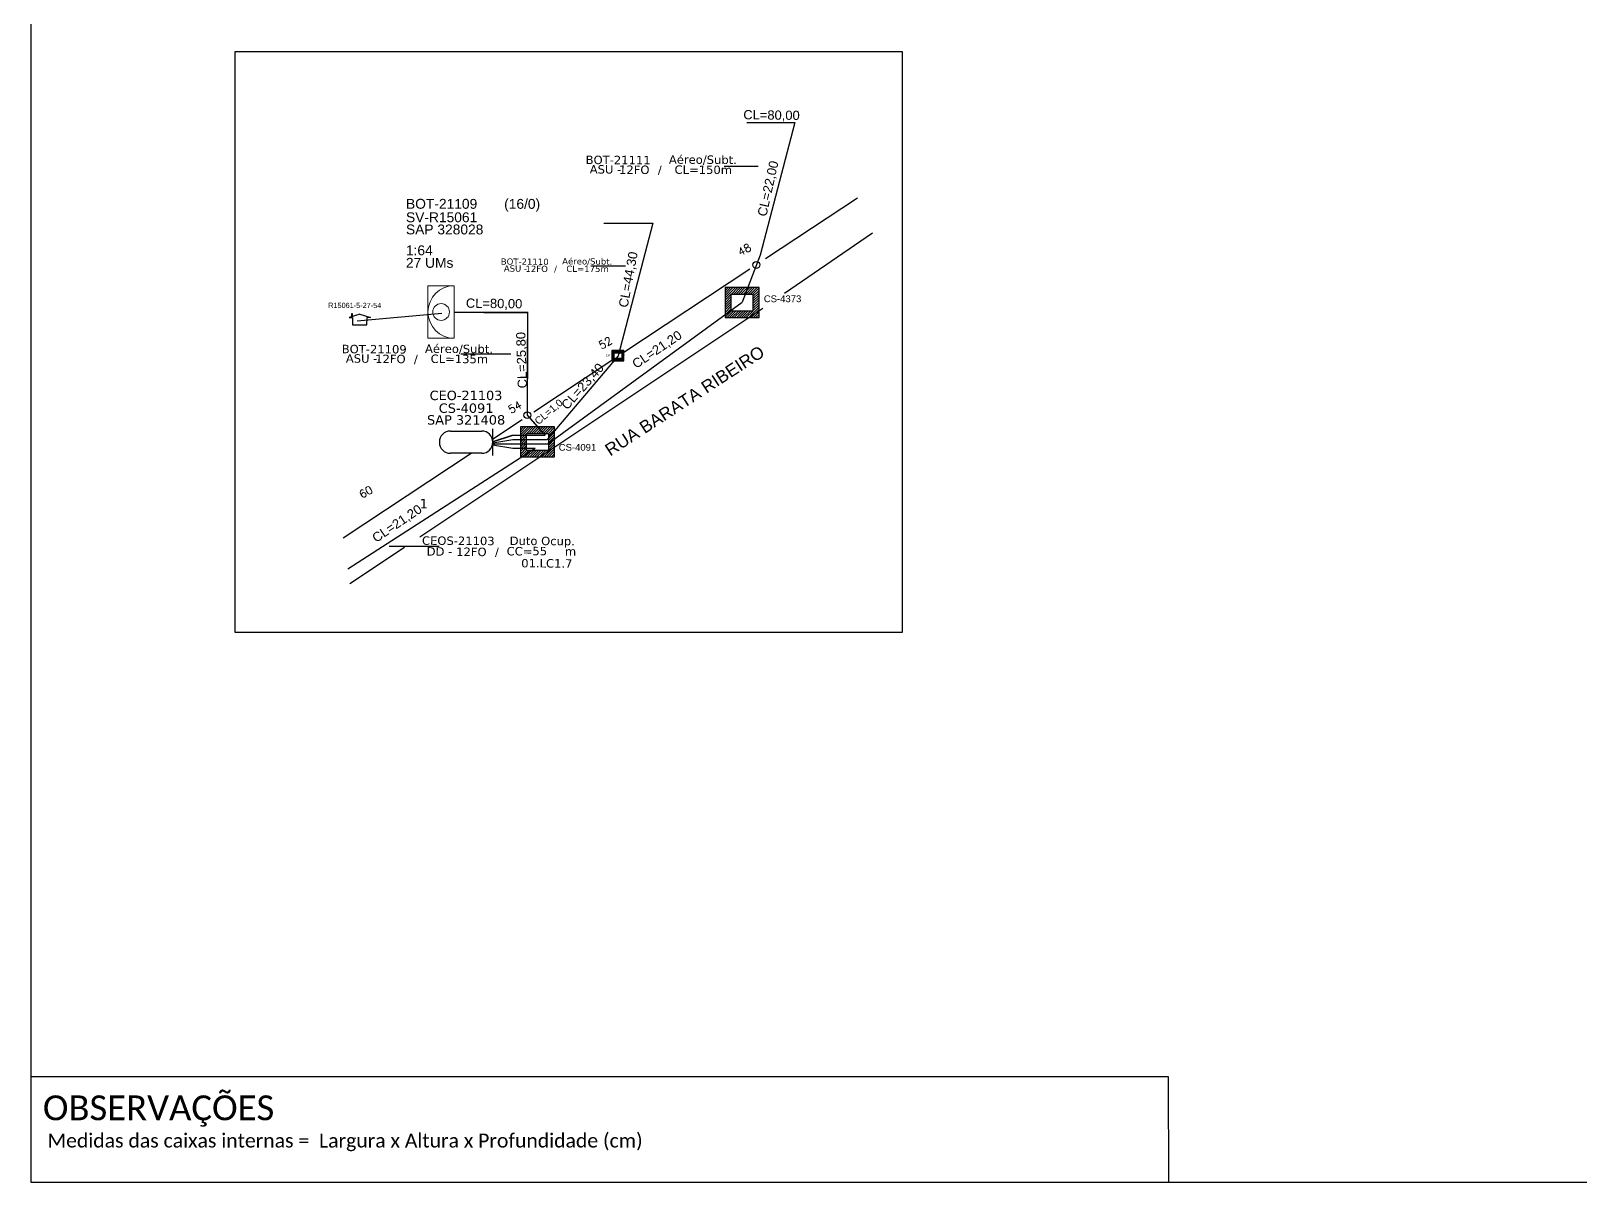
# Model space of a CAD drawing. Extents: x -89 to 749, y 705 to 1299.
# Drawn here: x -89.3 to 356, y 705 to 1035.9 of the extents above; entities that cross this region are included whole.
import ezdxf
from ezdxf.enums import TextEntityAlignment as Align

# ---------------------------------------------------------------- set-up
doc = ezdxf.new("R2010")
doc.units = 0
for name, color, linetype in [('10.0-Cartográfico', 252, 'Continuous'), ('10.1-Caixas Subterrâneas', 5, 'Continuous'), ('10.3-Nome das Ruas', 252, 'Continuous'), ('20.4-CEOS', 1, 'Continuous'), ('20.5-CEO', 1, 'Continuous'), ('CAP a instalar', 1, 'Continuous'), ('label_cabos', 7, 'Continuous'), ('Legenda', 1, 'Continuous'), ('METRAGEM', 92, 'Continuous'), ('MUB', 252, 'Continuous'), ('Surveys Casinhas', 7, 'Continuous'), ('surveys legendas', 7, 'Continuous')]:
    doc.layers.add(name, color=color, linetype=linetype)
doc.layers.add("20.0-LEGENDA DOS CDO'S", color=1, linetype='Continuous', lineweight=0)
doc.layers.add('20.1-CDO_INTERIOR', color=1, linetype='Continuous', lineweight=0)
doc.layers.add('DROP DE CLIENTE', color=140, linetype='Continuous', plot=False)
doc.layers.add('EXTRA', color=50, linetype='Continuous', plot=False)
doc.styles.add('ARIAL', font='arial.ttf')
doc.styles.add('ROMANS', font='romans')
doc.styles.add('siredit', font='verdana.ttf')
doc.styles.get("Standard").update_dxf_attribs({"font": 'arial.ttf'})
doc.styles.add('WMF-Calibri0', font='CALIBRI.TTF')
doc.linetypes.add('FENCELINE1', pattern='A,0.25,-0.1,[133,ltypeshp.shx,S=0.1,R=0,X=-0.1,Y=0],-0.1,1', length=1.45)
doc.dimstyles.new('CC', dxfattribs={"dimtxt": 1, "dimasz": 2, "dimexe": 0.18, "dimexo": 0.0625, "dimgap": 0.09, "dimtad": 0, "dimdec": 0, "dimrnd": 1, "dimzin": 0, "dimdsep": 46, "dimtxsty": 'siredit', "dimblk": 'NONE', "dimcen": 0, "dimse1": 1, "dimse2": 1, "dimsd1": 1, "dimsd2": 1, "dimclrt": 7, "dimadec": 0, "dimazin": 0, "dimtfac": 1, "dimtdec": 0, "dimtofl": 0, "dimtmove": 0, "dimatfit": 3, "dimfxl": 0, "dimtolj": 1, "dimtzin": 0, "dimarcsym": 0})

# ---------------------------------------------------------------- blocks, each defined once
blk = doc.blocks.new('DV')
at = {"linetype": 'Continuous'}
blk.add_circle((0, 0), 0.00000275, dxfattribs=at)
blk = doc.blocks.new('*X58')
at = {"color": 0, "linetype": 'Continuous'}
for p, q in [((-1.25, 0.34099), (-0.49099, 1.1)), ((-1.25, 0.517767), (-0.667767, 1.1)), ((-1.25, 0.694544), (-0.844544, 1.1)), ((-1.25, 0.87132), (-1.02132, 1.1)), ((-1.25, 1.048097), (-1.198097, 1.1)), ((-1.25, 0.164214), (-0.8035, 0.610714)), ((-1.25, -0.012563), (-0.8035, 0.433937)), ((-1.25, -0.18934), (-0.8035, 0.25716)), ((-1.25, -0.366117), (-0.8035, 0.080383)), ((-0.789214, 0.625), (-0.314214, 1.1)), ((-0.612437, 0.625), (-0.137437, 1.1)), ((-0.43566, 0.625), (0.03934, 1.1)), ((-0.258883, 0.625), (0.216117, 1.1)), ((-0.082107, 0.625), (0.392893, 1.1)), ((0.09467, 0.625), (0.56967, 1.1)), ((0.271447, 0.625), (0.746447, 1.1)), ((0.448223, 0.625), (0.923223, 1.1)), ((0.625, 0.625), (1.1, 1.1)), ((0.801777, 0.625), (1.25, 1.073223)), ((0.8035, 0.449947), (1.25, 0.896447)), ((0.8035, 0.27317), (1.25, 0.71967)), ((0.8035, 0.096393), (1.25, 0.542893)), ((0.8035, -0.080383), (1.25, 0.366117)), ((0.8035, -0.25716), (1.25, 0.18934)), ((0.8035, -0.433937), (1.25, 0.012563)), ((-1.25, -0.542893), (-0.8035, -0.096393)), ((-1.25, -0.71967), (-0.8035, -0.27317)), ((-1.25, -0.896447), (-0.8035, -0.449947)), ((-1.25, -1.073223), (-0.801777, -0.625)), ((-1.1, -1.1), (-0.625, -0.625)), ((-0.923223, -1.1), (-0.448223, -0.625)), ((-0.746447, -1.1), (-0.271447, -0.625)), ((-0.56967, -1.1), (-0.09467, -0.625)), ((-0.392893, -1.1), (0.082107, -0.625)), ((-0.216117, -1.1), (0.258883, -0.625)), ((-0.03934, -1.1), (0.43566, -0.625)), ((0.137437, -1.1), (0.612437, -0.625)), ((0.314214, -1.1), (0.789214, -0.625)), ((0.49099, -1.1), (1.25, -0.34099)), ((0.667767, -1.1), (1.25, -0.517767)), ((0.8035, -0.610714), (1.25, -0.164214)), ((0.844544, -1.1), (1.25, -0.694544)), ((1.02132, -1.1), (1.25, -0.87132)), ((1.198097, -1.1), (1.25, -1.048097))]:
    blk.add_line(p, q, dxfattribs=at)
blk = doc.blocks.new('MANHOLE_MQ')
at = {"color": 0, "linetype": 'Continuous'}
for p, q in [((0.00000623, 0.00000569), (-0.00000627, 0.00000569)), ((-0.00000627, 0.00000569), (-0.00000627, -0.00000531)), ((-0.00000404, 0.00000331), (0.00000399, 0.00000331)), ((-0.00000404, -0.00000294), (-0.00000404, 0.00000331)), ((0.00000399, 0.00000331), (0.00000399, -0.00000294)), ((0.00000623, -0.00000531), (0.00000623, 0.00000569)), ((-0.00000627, -0.00000531), (0.00000623, -0.00000531)), ((0.00000399, -0.00000294), (-0.00000404, -0.00000294)), ((0.00000399, -0.00000294), (0.00000399, -0.00000294))]:
    blk.add_line(p, q, dxfattribs=at)
at = {"color": 0, "linetype": 'Continuous', "xscale": 5e-06, "yscale": 5e-06, "zscale": 1e-05}
blk.add_blockref('*X58', (-0.00000002, 0.00000019), dxfattribs=at)
blk = doc.blocks.new('LEGENDA DOS CABOS')
at = {"layer": 'EXTRA', "color": 0, "style": 'siredit'}
for tag, p in [('ID', (4.6, 0.97)), ('XX', (9.03, 0.97))]:
    blk.add_attdef(tag, text='', height=0.48, rotation=359.69, dxfattribs=at).set_placement(p, align=Align.MIDDLE_CENTER)
at = {"layer": 'Legenda', "color": 0, "style": 'siredit'}
for tag, p in [('TIPO_CABO', (1.31, 0)), ('CABO', (4.69, -0.05)), ('/', (6.81, -0.05)), ('METROS', (10.03, -0.05))]:
    blk.add_attdef(tag, text='', height=0.8, rotation=359.69, dxfattribs=at).set_placement(p, align=Align.MIDDLE_CENTER)
blk = doc.blocks.new('_None')
blk = doc.blocks.new('Inst CB DT OCUP CFOA-SM-DD-S-12')
at = {"layer": 'label_cabos', "color": 0, "style": 'siredit'}
for tag, flags, p in [('ID_ATIVIDADE', 3, (1.31, 2.67)), ('FATOR', 1, (11.56, 2.55))]:
    blk.add_attdef(tag, text='', height=1, rotation=359.69, dxfattribs=dict(at, flags=flags)).set_placement(p, align=Align.MIDDLE_CENTER)
for tag, p in [('TIPO_CABO', (1.11, 0)), ('DESTINO_CABO', (3.13, 1.26)), ('CABO', (4.69, -0.05)), ('/', (7.71, -0.05)), ('LANCE', (10.41, 0.02)), ('TIPO_CABO', (13.11, 1.24)), ('UND', (16.46, 0)), ('FID', (13.65, -1.41))]:
    blk.add_attdef(tag, text='', height=1, rotation=359.69, dxfattribs=at).set_placement(p, align=Align.MIDDLE_CENTER)
blk.add_attdef('QTDE', (11.93, -0.45), '', height=1, rotation=359.69, dxfattribs=at)
blk = doc.blocks.new('SURVEY_SURVEY')
for p, q in [((0, 0.0000152), (-0.0000151, 0.0000108)), ((-0.0000151, 0.0000108), (-0.0000104, 0.0000108)), ((-0.0000103, 0), (-0.0000103, 0.0000108)), ((0.0000103, 0), (-0.0000103, 0)), ((0, 0.0000152), (0.0000151, 0.0000108)), ((0.0000101, 0.0000159), (0.0000117, 0.0000159)), ((0.0000101, 0.0000123), (0.0000101, 0.0000159)), ((0.0000151, 0.0000108), (0.0000103, 0.0000108)), ((0.0000103, 0.0000108), (0.0000103, 0)), ((0.0000117, 0.0000159), (0.0000117, 0.0000119))]:
    blk.add_line(p, q)

msp = doc.modelspace()

# ---------------------------------------------------------------- linework, layer by layer
msp.add_lwpolyline([(-89.32, 705.02), (749.25, 705.02), (749.25, 1299.02), (-89.32, 1299.02), (-89.32, 705.02)])
at = {"color": 7}
msp.add_lwpolyline([(-30.58, 1029.94), (161.16, 1029.94), (161.16, 862.97), (-30.58, 862.97)], close=True, dxfattribs=at)
for points in [[(-89.32, 735.39), (237.64, 735.39)], [(237.64, 735.39), (237.71, 705.02)]]:
    msp.add_lwpolyline(points, dxfattribs=at)
at = {"layer": '10.0-Cartográfico', "color": 114}
for points in [[(121.9, 970.52), (148.26, 987.96)], [(152.6, 977.78), (127.32, 960.42)], [(81.11, 943.54), (117.34, 967.51)], [(121.1, 956.15), (116.24, 952.82), (22.46, 890.34)], [(55.24, 926.43), (77.72, 941.3)], [(43.34, 918.55), (51.9, 924.22)], [(0.47, 890.2), (37.21, 914.5)], [(18.07, 887.42), (2.38, 876.97)]]:
    msp.add_lwpolyline(points, dxfattribs=at)
at = {"layer": '20.1-CDO_INTERIOR', "color": 1, "lineweight": 18}
msp.add_lwpolyline([(24.82, 947.57), (24.81, 962.65), (32.35, 962.65), (32.35, 947.58)], close=True, dxfattribs=at)
msp.add_circle((28.58, 955.11), 2.41, dxfattribs=at)
msp.add_arc((32.35, 955.11), 7.54, 90.0276, 270.0276, dxfattribs=at)
at = {"layer": '20.5-CEO', "color": 5}
for p, q in [((31.3, 920.89), (40.26, 920.89)), ((40.26, 914.5), (31.3, 914.5))]:
    msp.add_line(p, q, dxfattribs=at)
msp.add_lwpolyline([(43.45, 913.84), (43.45, 921.54)], dxfattribs=at)
for centre, start, end in [((31.3, 917.69), 90, 270), ((40.26, 917.69), 270, 90)]:
    msp.add_arc(centre, 3.19, start, end, dxfattribs=at)
at = {"layer": 'CAP a instalar', "color": 251, "ltscale": 5}
msp.add_lwpolyline([(116.45, 1009.6), (130.27, 1009.58), (120.31, 971.46), (115.1, 957.97)], dxfattribs=at)
at = {"layer": 'CAP a instalar', "color": 251, "linetype": 'FENCELINE1', "ltscale": 5}
for points in [[(75.35, 980.63), (89.47, 980.6), (79.51, 942.48), (59.09, 918.42)], [(59.27, 917.18), (115.1, 957.97)], [(43.45, 917.5), (49.18, 918.42)], [(49.18, 918.42), (59.09, 918.42)], [(43.41, 917.18), (49.18, 917.18)], [(49.18, 917.18), (59.27, 917.18)]]:
    msp.add_lwpolyline(points, dxfattribs=at)
at = {"layer": 'CAP a instalar', "color": 1, "linetype": 'FENCELINE1', "ltscale": 5, "const_width": 0.426}
for points in [[(32.35, 955), (53.48, 954.96), (53.37, 925.46), (58.54, 919.66)], [(43.45, 917.81), (49.18, 919.66)]]:
    msp.add_lwpolyline(points, dxfattribs=at)
at = {"layer": 'CAP a instalar', "color": 1, "ltscale": 5, "const_width": 0.426}
msp.add_lwpolyline([(49.18, 919.66), (58.54, 919.66)], dxfattribs=at)
at = {"layer": 'CAP a instalar', "color": 7, "linetype": 'FENCELINE1', "ltscale": 5}
for points in [[(1.75, 881.28), (55.6, 915.94)], [(43.35, 916.88), (49.18, 915.94)], [(49.18, 915.94), (55.6, 915.94)]]:
    msp.add_lwpolyline(points, dxfattribs=at)
at = {"layer": 'DROP DE CLIENTE'}
msp.add_lwpolyline([(4.49, 952.61), (28.79, 954.74)], dxfattribs=at)

# ---------------------------------------------------------------- block references
at = {"color": 0, "lineweight": 0}
ref = msp.add_blockref('Inst CB DT OCUP CFOA-SM-DD-S-12', (25.96, 886.29), dxfattribs=dict(at, xscale=2.420408066507471, yscale=2.420408066507471, zscale=3.546467276755817))
ref.add_attrib('DESTINO_CABO', 'CEOS-21103', dxfattribs={"layer": 'label_cabos', "color": 0, "height": 2.42, "rotation": 359.69, "style": 'siredit'}).set_placement((33.54, 889.35), align=Align.MIDDLE_CENTER)
ref.add_attrib('TIPO_CABO', 'Duto Ocup.', dxfattribs={"layer": 'label_cabos', "color": 0, "height": 2.42, "rotation": 359.69, "style": 'siredit'}).set_placement((57.68, 889.3), align=Align.MIDDLE_CENTER)
ref.add_attrib('/', '/', dxfattribs={"layer": 'label_cabos', "color": 0, "height": 2.42, "rotation": 359.69, "style": 'siredit'}).set_placement((44.63, 886.17), align=Align.MIDDLE_CENTER)
ref.add_attrib('FID', '01.LC1.7', dxfattribs={"layer": 'label_cabos', "color": 0, "height": 2.42, "rotation": 359.69, "style": 'siredit'}).set_placement((58.99, 882.87), align=Align.MIDDLE_CENTER)
ref.add_attrib('LANCE', 'CC=', dxfattribs={"layer": 'label_cabos', "color": 0, "height": 2.42, "rotation": 359.69, "style": 'siredit'}).set_placement((51.15, 886.34), align=Align.MIDDLE_CENTER)
ref.add_attrib('UND', 'm', dxfattribs={"layer": 'label_cabos', "color": 0, "height": 2.42, "rotation": 359.69, "style": 'siredit'}).set_placement((65.81, 886.3), align=Align.MIDDLE_CENTER)
ref.add_attrib('CABO', '12FO', dxfattribs={"layer": 'label_cabos', "color": 0, "height": 2.42, "rotation": 359.69, "style": 'siredit'}).set_placement((37.3, 886.17), align=Align.MIDDLE_CENTER)
ref.add_attrib('TIPO_CABO', 'DD - ', dxfattribs={"layer": 'label_cabos', "color": 0, "height": 2.42, "rotation": 359.69, "style": 'siredit'}).set_placement((28.65, 886.28), align=Align.MIDDLE_CENTER)
ref.add_attrib('QTDE', '55', (54.83, 885.19), dxfattribs={"layer": 'label_cabos', "color": 0, "height": 2.42, "rotation": 359.69, "style": 'siredit'})
at = {"layer": '10.0-Cartográfico', "xscale": 354646.7276755818, "yscale": 354646.7276755818, "zscale": 354646.7276755818}
for p in [(119.21, 968.62), (53.37, 925.46)]:
    msp.add_blockref('DV', p, dxfattribs=at)
at = {"layer": '10.1-Caixas Subterrâneas', "color": 30, "rotation": 180.0000000000631}
for p, xscale, yscale, zscale in [((115.1, 957.97), 781459.5339798885, 781459.5339798885, 781459.5339798885), ((79.41, 942.6), 271280.0381323909, 271280.0381323909, 271280.0381323909), ((56.28, 917.92), 781459.5339798885, 781459.5339798885, 781459.5339798885)]:
    msp.add_blockref('MANHOLE_MQ', p, dxfattribs=dict(at, xscale=xscale, yscale=yscale, zscale=zscale))
at = {"layer": 'label_cabos', "color": 0, "lineweight": 0}
ref = msp.add_blockref('LEGENDA DOS CABOS', (69.22, 994.85), dxfattribs=dict(at, xscale=2.420410481809558, yscale=2.420410481809558, zscale=2.420410481809558))
ref.add_attrib('ID', 'BOT-21111', dxfattribs={"color": 0, "height": 2.42, "rotation": 359.69, "style": 'siredit'}).set_placement((79.48, 998.8), align=Align.MIDDLE_CENTER)
ref.add_attrib('CABO', '12FO', dxfattribs={"color": 0, "height": 2.42, "rotation": 359.69, "style": 'siredit'}).set_placement((84.13, 996), align=Align.MIDDLE_CENTER)
ref.add_attrib('METROS', 'CL=150m', dxfattribs={"color": 0, "height": 2.42, "rotation": 359.69, "style": 'siredit'}).set_placement((103.97, 996), align=Align.MIDDLE_CENTER)
ref.add_attrib('XX', 'Aéreo/Subt.', dxfattribs={"color": 0, "height": 2.4204, "rotation": 359.69, "style": 'siredit'}).set_placement((103.85, 998.9), align=Align.MIDDLE_CENTER)
ref.add_attrib('/', '/', dxfattribs={"color": 0, "height": 2.42, "rotation": 359.69, "style": 'siredit'}).set_placement((91.46, 996), align=Align.MIDDLE_CENTER)
ref.add_attrib('TIPO_CABO', 'ASU -', dxfattribs={"color": 0, "height": 2.42, "rotation": 359.69, "style": 'siredit'}).set_placement((75.85, 996.11), align=Align.MIDDLE_CENTER)
ref = msp.add_blockref('LEGENDA DOS CABOS', (45.08, 966.67), dxfattribs=dict(at, xscale=1.78407498347747, yscale=1.78407498347747, zscale=1.78407498347747))
ref.add_attrib('ID', 'BOT-21110', dxfattribs={"color": 0, "height": 1.784, "rotation": 359.69, "style": 'siredit'}).set_placement((52.64, 969.58), align=Align.MIDDLE_CENTER)
ref.add_attrib('CABO', '12FO', dxfattribs={"color": 0, "height": 1.784, "rotation": 359.69, "style": 'siredit'}).set_placement((56.07, 967.52), align=Align.MIDDLE_CENTER)
ref.add_attrib('METROS', 'CL=175m', dxfattribs={"color": 0, "height": 1.784, "rotation": 359.69, "style": 'siredit'}).set_placement((70.69, 967.52), align=Align.MIDDLE_CENTER)
ref.add_attrib('XX', 'Aéreo/Subt.', dxfattribs={"color": 0, "height": 1.7841, "rotation": 359.69, "style": 'siredit'}).set_placement((70.6, 969.66), align=Align.MIDDLE_CENTER)
ref.add_attrib('/', '/', dxfattribs={"color": 0, "height": 1.78, "rotation": 359.69, "style": 'siredit'}).set_placement((61.48, 967.52), align=Align.MIDDLE_CENTER)
ref.add_attrib('TIPO_CABO', 'ASU -', dxfattribs={"color": 0, "height": 1.784, "rotation": 359.69, "style": 'siredit'}).set_placement((49.97, 967.6), align=Align.MIDDLE_CENTER)
ref = msp.add_blockref('LEGENDA DOS CABOS', (-0.9, 940.47), dxfattribs=dict(at, xscale=2.420410481809558, yscale=2.420410481809558, zscale=2.420410481809558))
ref.add_attrib('ID', 'BOT-21109', dxfattribs={"color": 0, "height": 2.42, "rotation": 359.69, "style": 'siredit'}).set_placement((9.36, 944.42), align=Align.MIDDLE_CENTER)
ref.add_attrib('CABO', '12FO', dxfattribs={"color": 0, "height": 2.42, "rotation": 359.69, "style": 'siredit'}).set_placement((14.02, 941.62), align=Align.MIDDLE_CENTER)
ref.add_attrib('METROS', 'CL=135m', dxfattribs={"color": 0, "height": 2.42, "rotation": 359.69, "style": 'siredit'}).set_placement((33.85, 941.62), align=Align.MIDDLE_CENTER)
ref.add_attrib('XX', 'Aéreo/Subt.', dxfattribs={"color": 0, "height": 2.4204, "rotation": 359.69, "style": 'siredit'}).set_placement((33.73, 944.52), align=Align.MIDDLE_CENTER)
ref.add_attrib('/', '/', dxfattribs={"color": 0, "height": 2.42, "rotation": 359.69, "style": 'siredit'}).set_placement((21.34, 941.62), align=Align.MIDDLE_CENTER)
ref.add_attrib('TIPO_CABO', 'ASU -', dxfattribs={"color": 0, "height": 2.42, "rotation": 359.69, "style": 'siredit'}).set_placement((5.73, 941.74), align=Align.MIDDLE_CENTER)
at = {"layer": 'Surveys Casinhas', "xscale": -202374.2011360625, "yscale": 202374.2011360674, "zscale": 202374.2011360673, "rotation": 359.8618444730036}
msp.add_blockref('SURVEY_SURVEY', (5.2, 951.38), dxfattribs=at)

# ---------------------------------------------------------------- texts
at = {"color": 7, "style": 'WMF-Calibri0'}
msp.add_text('OBSERVAÇÕES', height=7.1308, dxfattribs=at).set_placement((-85.9, 722.78))
at = {"color": 7, "insert": (-84.55, 718.94), "char_height": 4, "width": 658.8434, "attachment_point": 1, "style": 'WMF-Calibri0'}
msp.add_mtext('Medidas das caixas internas =  Largura x Altura x Profundidade (cm)', dxfattribs=at)
at = {"layer": '10.1-Caixas Subterrâneas', "color": 30, "style": 'ARIAL'}
for s, height, p in [('CS-4373', 1.955, (121.37, 957.93)), ('CP', 0.679, (75.91, 942.3)), ('CS-4091', 1.955, (62.41, 915.23))]:
    msp.add_text(s, height=height, dxfattribs=at).set_placement(p)
at = {"layer": '10.3-Nome das Ruas', "color": 5}
msp.add_text('RUA BARATA RIBEIRO', height=3.5465, rotation=33.0841, dxfattribs=at).set_placement((77.2, 913.54))
at = {"layer": "20.0-LEGENDA DOS CDO'S", "color": 1, "style": 'ARIAL'}
for s, p in [('BOT-21109', (18.5, 984.79)), ('SAP 328028', (18.49, 977.42)), ('SV-R15061', (18.5, 980.92)), ('1:64', (18.47, 971.42)), ('27 UMs', (18.47, 967.82))]:
    msp.add_text(s, height=2.837, rotation=359.9724, dxfattribs=at).set_placement(p)
msp.add_text('           (16/0)', height=2.8372, rotation=359.9724, dxfattribs=at).set_placement((45.84, 984.77), align=Align.CENTER)
at = {"layer": '20.4-CEOS', "color": 5, "style": 'siredit'}
msp.add_text('CEO-21103', height=2.695, dxfattribs=at).set_placement((35.75, 932.48), align=Align.TOP_CENTER)
at = {"layer": '20.4-CEOS', "color": 7, "style": 'siredit'}
msp.add_text('1', height=2.7, dxfattribs=at).set_placement((22.43, 898.68))
at = {"layer": '20.5-CEO', "color": 5, "style": 'siredit'}
for s, p in [('CS-4091', (35.78, 928.82)), ('SAP 321408', (35.78, 925.45))]:
    msp.add_text(s, height=2.706, dxfattribs=at).set_placement(p, align=Align.TOP_CENTER)
at = {"layer": 'METRAGEM', "color": 7, "style": 'ARIAL'}
for tag, height, rotation, p in [('CL=80,00', 2.66, 359.2601, (123.57, 1010.4)), ('CL=22,00', 2.66, 77.384, (123.86, 990.3)), ('CL=44,30', 2.66, 79.4692, (83.68, 964.19)), ('CL=80,00', 2.66, 359.2601, (43.81, 956.24)), ('CL=25,80', 2.66, 91.7859, (53.04, 941.3)), ('CL=21,20', 2.66, 33.9786, (91.39, 943.26)), ('CL=23,40', 2.66, 48.3928, (70.25, 932.87)), ('CL=1,0', 2.086, 40.2395, (60.18, 925.62)), ('CL=21,20', 2.66, 33.9786, (16.64, 893.24))]:
    msp.add_attdef(tag, text='(XX/YY)', height=height, rotation=rotation, dxfattribs=at).set_placement(p, align=Align.CENTER)
at = {"layer": 'MUB', "style": 'ROMANS'}
for s, p in [('48', (114.66, 971.08)), ('52', (74.69, 944.3)), ('54', (48.68, 925.81)), ('60', (5.85, 901.41))]:
    msp.add_text(s, height=2.262, rotation=29.6883, dxfattribs=at).set_placement(p)
at = {"layer": 'surveys legendas', "color": 1}
msp.add_text('R15061-5-27-54', height=1.5, rotation=359.7837, dxfattribs=at).set_placement((-3.87, 956.28))

# ---------------------------------------------------------------- leaders
at = {"layer": 'label_cabos'}
for points in [[(119.74, 996.97), (110.01, 996.97)], [(81.56, 968.29), (71.83, 968.29)], [(48.65, 942.96), (34.22, 942.96)], [(13.66, 887.82), (28.08, 887.77)]]:
    msp.add_leader(points, dimstyle='CC', override={"dimasz": 1, "dimgap": 0.09, "dimtad": 0}, dxfattribs=at)

doc.saveas('drawing.dxf')
